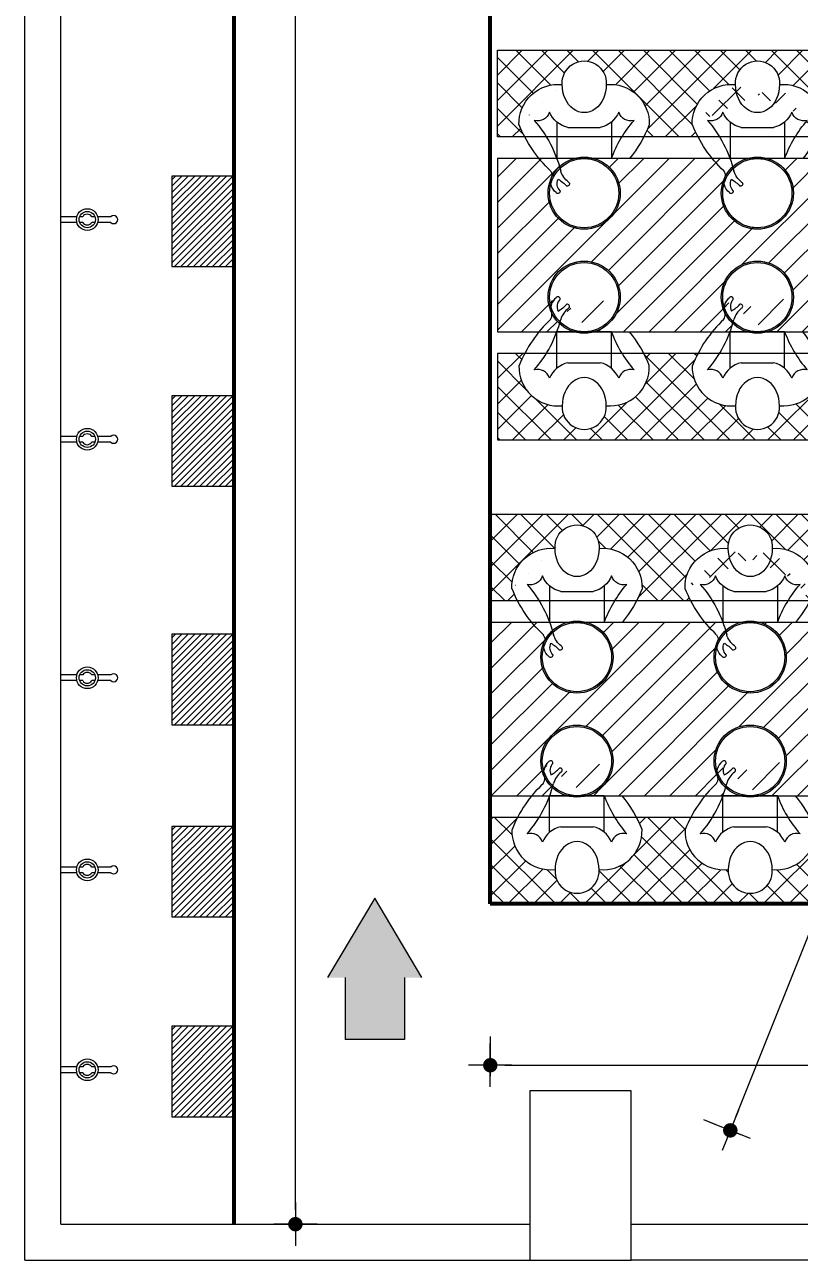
# Model space of a CAD drawing. Header units: inches. Extents: x -250485 to 735580, y -140410 to 288049.
# Drawn here: x 45419.6 to 45526.9, y 21185 to 21356.2 of the extents above; entities that cross this region are included whole.
import ezdxf

# ---------------------------------------------------------------- set-up
doc = ezdxf.new("R2010")
doc.units = ezdxf.units.IN
doc.header["$MEASUREMENT"] = 0
doc.header["$PDMODE"] = 35
doc.layers.get('0').update_dxf_attribs({"lineweight": 0})
doc.layers.get('Defpoints').update_dxf_attribs({"lineweight": 0})
for name, color, linetype, lineweight in [('COLUMN-2', 102, 'Continuous', 0), ('dia sp', 170, 'Continuous', 0), ('Dim. Road', 7, 'Continuous', 0), ('evacuation plan', 162, 'Continuous', 13), ('HATCH', 252, 'Continuous', 0), ('Layer1', 134, 'Continuous', 0), ('MAN', 215, 'Continuous', 0), ('Stair', 171, 'Continuous', 0), ('Table', 244, 'Continuous', 0), ('wall', 7, 'Continuous', 0), ('WALL (I)', 7, 'Continuous', 0)]:
    doc.layers.add(name, color=color, linetype=linetype, lineweight=lineweight)
doc.styles.add('REG', font='times.ttf')
doc.dimstyles.new('Dim-Pres', dxfattribs={"dimtxt": 5.5, "dimasz": 2, "dimexe": 1.5, "dimexo": 1.5, "dimgap": 1, "dimtad": 3, "dimdec": 0, "dimzin": 3, "dimdsep": 46, "dimlunit": 4, "dimtxsty": 'REG', "dimblk": 'point', "dimcen": 2, "dimclrd": 256, "dimclre": 256, "dimclrt": 7, "dimadec": 0, "dimazin": 0, "dimtfac": 0.75, "dimtdec": 0, "dimtmove": 1, "dimatfit": 3, "dimldrblk": 'point', "dimfxl": 0, "dimtolj": 1, "dimtzin": 0, "dimlwd": -1, "dimlwe": -1, "dimarcsym": 1})

# ---------------------------------------------------------------- blocks, each defined once
blk = doc.blocks.new('TGH')
at = {"layer": 'Stair', "linetype": 'Continuous'}
for p, q in [((67647.34269902314, -30194.15705281909), (67645.86164357584, -30194.15705281909)), ((67647.88333610701, -30194.15705281909), (67647.60543807433, -30194.15705281909)), ((67649.0078492854, -30194.15705281909), (67648.72995125268, -30194.15705281909)), ((67650.48741982352, -30194.15705281909), (67649.27058833657, -30194.15705281909)), ((67647.34269902314, -30194.68925841386), (67645.86164357584, -30194.68925841386)), ((67647.88333610701, -30194.68925841386), (67647.60543807433, -30194.68925841386)), ((67649.0078492854, -30194.68925841386), (67648.72995125268, -30194.68925841386)), ((67650.48741982349, -30194.68925841386), (67649.27058833657, -30194.68925841386))]:
    blk.add_line(p, q, dxfattribs=at)
for radius in [1, 0.75]:
    blk.add_circle((67648.30664367985, -30194.42315561648), radius, dxfattribs=at)
for centre, radius, start, end in [((67648.30664367985, -30194.42315561648), 0.5, 32.15459945935383, 147.8454005406462), ((67650.75164378386, -30194.42315561648), 0.375, 225.2029861401353, 134.7970138598647), ((67648.30664367985, -30194.42315561648), 0.5, 212.1545994593538, 327.8454005406462)]:
    blk.add_arc(centre, radius, start, end, dxfattribs=at)
blk = doc.blocks.new('A$C09397776')
at = {"layer": 'Dim. Road'}
h = blk.add_hatch(dxfattribs=at)
h.set_pattern_fill('ANSI37', color=256, scale=20, style=0)
h.set_pattern_definition([(315, (-26359.04783966094, -17857.67955498254), (-1.767766952966368, -1.767766952966368), []), (225, (-26359.04783966094, -17857.67955498254), (-1.767766952966368, 1.767766952966368), [])])
edge = h.paths.add_edge_path()
edge.add_ellipse((-15.61941888958608, 43.86728897911961), major_axis=(-3.824465016097743, -3.824465016097743), ratio=0.9999999999986215, start_angle=219.0824386951599, end_angle=316.9644912572138)
edge.add_ellipse((-4.798922951860731, 50.06321535939786), major_axis=(12.32887152460546, -12.32887152460546), ratio=0.9999999999997912, start_angle=246.4687264487281, end_angle=252.5456693068054)
edge.add_line((-20.25811776298724, 41.99999999999636), (-27.7754511202329, 41.99999999999636))
edge.add_ellipse((-43.23464593135212, 50.06321535939786), major_axis=(-12.32887152461352, -12.32887152461352), ratio=0.9999999999990136, start_angle=107.4543306931802, end_angle=113.5312735512598)
edge.add_ellipse((-32.38058111040664, 43.86728897911961), major_axis=(3.824465016097614, -3.824465016097614), ratio=0.9999999999989444, start_angle=43.03550874277702, end_angle=141.2748355398732)
edge.add_ellipse((-36.01663316393024, 49.47389356864732), major_axis=(2.159226453881532, -2.159226453881534), ratio=0.9999999999917561, start_angle=40.67287791700416, end_angle=229.2597297158363)
edge.add_ellipse((-39.61941888958609, 43.86728897911961), major_axis=(-3.824465016097743, -3.824465016097743), ratio=0.9999999999986215, start_angle=219.0824386951599, end_angle=316.9644912572138)
edge.add_ellipse((-28.79892295186073, 50.06321535939786), major_axis=(12.32887152460546, -12.32887152460546), ratio=0.9999999999997912, start_angle=246.4687264487281, end_angle=252.5456693068054)
edge.add_line((-44.25811776298724, 42), (-51.77545112022563, 42))
edge.add_ellipse((-67.23464593135213, 50.06321535939786), major_axis=(-12.32887152461352, -12.32887152461352), ratio=0.9999999999990136, start_angle=107.4543306931802, end_angle=113.5312735512598)
edge.add_ellipse((-56.38058111040664, 43.86728897911961), major_axis=(3.824465016097614, -3.824465016097614), ratio=0.9999999999989444, start_angle=43.03550874277702, end_angle=141.2748355398732)
edge.add_ellipse((-60.01663316393024, 49.47389356864732), major_axis=(2.159226453881532, -2.159226453881534), ratio=0.9999999999917561, start_angle=40.67287791700416, end_angle=229.2597297158363)
edge.add_ellipse((-63.61941888958606, 43.86728897911961), major_axis=(-3.824465016097743, -3.824465016097743), ratio=0.9999999999986215, start_angle=219.0824386951599, end_angle=316.9644912572138)
edge.add_ellipse((-52.79892295186072, 50.06321535939786), major_axis=(12.32887152460546, -12.32887152460546), ratio=0.9999999999997912, start_angle=246.4687264487281, end_angle=252.5456693068054)
edge.add_line((-68.2581177629836, 42), (-75.77545112022563, 42.00000000000364))
edge.add_ellipse((-91.23464593135213, 50.06321535939786), major_axis=(-12.32887152461352, -12.32887152461352), ratio=0.9999999999990136, start_angle=107.4543306931802, end_angle=113.5312735512598)
edge.add_ellipse((-80.38058111040664, 43.86728897911961), major_axis=(3.824465016097614, -3.824465016097614), ratio=0.9999999999989444, start_angle=43.03550874277702, end_angle=141.2748355398732)
edge.add_ellipse((-84.01663316393024, 49.47389356864732), major_axis=(2.159226453881532, -2.159226453881534), ratio=0.9999999999917561, start_angle=40.67287791700416, end_angle=229.2597297158363)
edge.add_ellipse((-87.61941888958609, 43.86728897911961), major_axis=(-3.824465016097743, -3.824465016097743), ratio=0.9999999999986215, start_angle=219.0824386951599, end_angle=316.9644912572138)
edge.add_ellipse((-76.79892295186073, 50.06321535939786), major_axis=(12.32887152460546, -12.32887152460546), ratio=0.9999999999997912, start_angle=246.4687264487281, end_angle=252.5456693068054)
edge.add_line((-92.25811776298359, 41.99999999999636), (-96, 42))
edge.add_line((-96, 42), (-96, 54))
edge.add_line((-96, 54), (0, 54))
edge.add_line((0, 54), (0, 42))
edge.add_line((0, 42), (-3.775451120229263, 42))
edge.add_ellipse((-19.23464593135213, 50.06321535939786), major_axis=(-12.32887152461352, -12.32887152461352), ratio=0.9999999999990136, start_angle=107.4543306931802, end_angle=113.5312735512598)
edge.add_ellipse((-8.380581110406638, 43.86728897911961), major_axis=(3.824465016097614, -3.824465016097614), ratio=0.9999999999989444, start_angle=43.03550874277702, end_angle=141.2748355398732)
edge.add_ellipse((-12.01663316393023, 49.47389356864732), major_axis=(2.159226453881532, -2.159226453881534), ratio=0.9999999999917561, start_angle=40.67287791700416, end_angle=229.2597297158363)
h = blk.add_hatch(dxfattribs=at)
h.set_pattern_fill('ANSI31', color=256, scale=20, style=0)
h.set_pattern_definition([(45, (-26359.04783966094, 17911.67955498254), (-1.767766952966368, 1.767766952966368), [])])
edge = h.paths.add_edge_path()
edge.add_arc((-36, 19.79418355154848), 4.794183551552123, -45.844183155410576, 4.348521542851813e-11, ccw=False)
edge.add_ellipse((-16.1398531349223, 20.95448711443896), major_axis=(-12.12609851485918, 12.12609851485918), ratio=0.9999999999986376, start_angle=60.55908460781412, end_angle=65.31754463694847)
edge.add_line((-32.2217875206661, 15.00000000000364), (-12, 15))
edge.add_arc((-12, 19.79418355155212), 4.794183551552123, 180, 270, ccw=False)
edge.add_arc((-12, 19.79418355155212), 4.794183551552123, 0, 180, ccw=False)
edge.add_arc((-12, 19.79418355154848), 4.794183551552123, -45.844183155410576, 4.348521542851813e-11, ccw=False)
edge.add_ellipse((7.860146865077696, 20.95448711443896), major_axis=(-12.12609851485918, 12.12609851485918), ratio=0.9999999999986376, start_angle=60.55908460781412, end_angle=65.31754463694847)
edge.add_line((-8.221787520666112, 15), (3.637978807091713e-12, 15))
edge.add_line((3.638e-12, 15), (0, 39))
edge.add_line((0, 39), (-8.221787520666112, 39))
edge.add_ellipse((7.860146865077696, 33.04551288556104), major_axis=(-12.12609851485918, -12.12609851485918), ratio=0.9999999999986376, start_angle=294.6824553630515, end_angle=298.6651490884914)
edge.add_arc((-12.00000000000364, 34.20581644845152), 5, 26.880474527127603, 47.101955678869786, ccw=False)
edge.add_ellipse((-6.496668456620682, 36.64882565799781), major_axis=(-0.7438983915988749, -0.7438983915988749), ratio=0.9999999999988024, start_angle=276.8864055725563, end_angle=321.7483321821769)
edge.add_ellipse((-9.267025563920466, 35.77560678690498), major_axis=(1.330345823937539, -1.330345823937539), ratio=0.9999999999972016, start_angle=61.27693460762458, end_angle=68.4798283636012, ccw=False)
edge.add_ellipse((-9.267025563920466, 35.77560678690498), major_axis=(1.330345823937539, -1.330345823937539), ratio=0.9999999999972016, start_angle=38.19428221332671, end_angle=61.27693460762455)
edge.add_arc((-12, 34.20581644844424), 5, 4.172306944383308e-11, 24.798073079931385, ccw=False)
edge.add_arc((-12, 34.20581644844788), 5, -180, 0, ccw=False)
edge.add_arc((-12, 34.20581644844788), 5, 106.496575116943, 180, ccw=False)
edge.add_line((-13.41979015140532, 39), (-15.77821247933389, 39))
edge.add_line((-15.77821247933389, 39), (-32.22178752066247, 38.99999999999636))
edge.add_ellipse((-16.1398531349223, 33.04551288556104), major_axis=(-12.12609851485918, -12.12609851485918), ratio=0.9999999999986376, start_angle=294.6824553630515, end_angle=298.6651490884914)
edge.add_arc((-36.00000000000364, 34.20581644845152), 5, 26.880474527127603, 47.101955678869786, ccw=False)
edge.add_ellipse((-30.49666845662069, 36.64882565799781), major_axis=(-0.7438983915988749, -0.7438983915988749), ratio=0.9999999999988024, start_angle=276.8864055725563, end_angle=321.7483321821769)
edge.add_ellipse((-33.26702556392047, 35.77560678690498), major_axis=(1.330345823937539, -1.330345823937539), ratio=0.9999999999972016, start_angle=61.27693460762458, end_angle=68.4798283636012, ccw=False)
edge.add_ellipse((-33.26702556392047, 35.77560678690498), major_axis=(1.330345823937539, -1.330345823937539), ratio=0.9999999999972016, start_angle=38.19428221332671, end_angle=61.27693460762455)
edge.add_arc((-36, 34.2058164484406), 5, 8.338929546880536e-11, 24.79807308034202, ccw=False)
edge.add_arc((-36, 34.20581644844788), 5, -180, 0, ccw=False)
edge.add_arc((-36, 34.20581644844788), 5, 106.496575116943, 180, ccw=False)
edge.add_line((-37.41979015140532, 39), (-39.7782124793339, 39))
edge.add_line((-39.7782124793339, 39), (-56.22178752066611, 39))
edge.add_ellipse((-40.1398531349223, 33.04551288556104), major_axis=(-12.12609851485918, -12.12609851485918), ratio=0.9999999999986376, start_angle=294.6824553630515, end_angle=298.6651490884914)
edge.add_arc((-60.00000000000365, 34.20581644845152), 5, 26.880474527127603, 47.101955678869786, ccw=False)
edge.add_ellipse((-54.49666845662068, 36.64882565799781), major_axis=(-0.7438983915988749, -0.7438983915988749), ratio=0.9999999999988024, start_angle=276.8864055725563, end_angle=321.7483321821769)
edge.add_ellipse((-57.26702556392047, 35.77560678690498), major_axis=(1.330345823937539, -1.330345823937539), ratio=0.9999999999972016, start_angle=61.27693460762458, end_angle=68.4798283636012, ccw=False)
edge.add_ellipse((-57.26702556392047, 35.77560678690498), major_axis=(1.330345823937539, -1.330345823937539), ratio=0.9999999999972016, start_angle=38.19428221332671, end_angle=61.27693460762455)
edge.add_arc((-60, 34.20581644844424), 5, 4.172306944383308e-11, 24.798073079745222, ccw=False)
edge.add_arc((-60, 34.20581644844788), 5, -180, 0, ccw=False)
edge.add_arc((-60, 34.20581644844788), 5, 106.496575116943, 180, ccw=False)
edge.add_line((-61.41979015140532, 39), (-63.77821247933389, 39))
edge.add_line((-63.77821247933389, 39), (-80.22178752066976, 39))
edge.add_ellipse((-64.13985313492229, 33.04551288556104), major_axis=(-12.12609851485918, -12.12609851485918), ratio=0.9999999999986376, start_angle=294.6824553630515, end_angle=298.6651490884914)
edge.add_arc((-84.00000000000364, 34.20581644845152), 5, 26.880474527127603, 47.101955678869786, ccw=False)
edge.add_ellipse((-78.49666845662068, 36.64882565799781), major_axis=(-0.7438983915988749, -0.7438983915988749), ratio=0.9999999999988024, start_angle=276.8864055725563, end_angle=321.7483321821769)
edge.add_ellipse((-81.26702556392046, 35.77560678690498), major_axis=(1.330345823937539, -1.330345823937539), ratio=0.9999999999972016, start_angle=61.27693460762458, end_angle=68.4798283636012, ccw=False)
edge.add_ellipse((-81.26702556392046, 35.77560678690498), major_axis=(1.330345823937539, -1.330345823937539), ratio=0.9999999999972016, start_angle=38.19428221332671, end_angle=61.27693460762455)
edge.add_arc((-84, 34.20581644845152), 5, -4.172306944383308e-11, 24.798073079893527, ccw=False)
edge.add_arc((-84, 34.20581644844788), 5, -180, 0, ccw=False)
edge.add_arc((-84, 34.20581644844788), 5, 106.496575116943, 180, ccw=False)
edge.add_line((-85.41979015140531, 39), (-87.77821247933387, 39))
edge.add_line((-87.77821247933387, 39), (-95.99999999999636, 39))
edge.add_line((-95.99999999999636, 39), (-95.99999999999636, 15))
edge.add_line((-95.99999999999636, 15), (-84, 15))
edge.add_arc((-84, 19.79418355155212), 4.794183551552123, 180, 270, ccw=False)
edge.add_arc((-84, 19.79418355155212), 4.794183551552123, 0, 180, ccw=False)
edge.add_arc((-84, 19.79418355154848), 4.794183551552123, -45.844183155410576, 4.348521542851813e-11, ccw=False)
edge.add_ellipse((-64.13985313492229, 20.95448711443896), major_axis=(-12.12609851485918, 12.12609851485918), ratio=0.9999999999986376, start_angle=60.55908460781412, end_angle=65.31754463694847)
edge.add_line((-80.22178752066611, 15), (-60, 15))
edge.add_arc((-60, 19.79418355155212), 4.794183551552123, 180, 270, ccw=False)
edge.add_arc((-60, 19.79418355155212), 4.794183551552123, 0, 180, ccw=False)
edge.add_arc((-60, 19.79418355154848), 4.794183551552123, -45.844183155410576, 4.348521542851813e-11, ccw=False)
edge.add_ellipse((-40.1398531349223, 20.95448711443896), major_axis=(-12.12609851485918, 12.12609851485918), ratio=0.9999999999986376, start_angle=60.55908460781412, end_angle=65.31754463694847)
edge.add_line((-56.22178752066611, 15), (-36, 15))
edge.add_arc((-36, 19.79418355155212), 4.794183551552123, 180, 270, ccw=False)
edge.add_arc((-36, 19.79418355155212), 4.794183551552123, 0, 180, ccw=False)
h = blk.add_hatch(color=256, dxfattribs=at)
edge = h.paths.add_edge_path(flags=16)
edge.add_arc((-84, 34.20581644844788), 4.794183551552123, 0, 360)
edge = h.paths.add_edge_path()
edge.add_arc((-84, 34.20581644844788), 5, 0, 360)
h = blk.add_hatch(color=256, dxfattribs=at)
edge = h.paths.add_edge_path(flags=16)
edge.add_arc((-60, 34.20581644844788), 4.794183551552123, 0, 360)
edge = h.paths.add_edge_path()
edge.add_arc((-60, 34.20581644844788), 5, 0, 360)
h = blk.add_hatch(color=256, dxfattribs=at)
edge = h.paths.add_edge_path(flags=16)
edge.add_arc((-36, 34.20581644844788), 4.794183551552123, 0, 360)
edge = h.paths.add_edge_path()
edge.add_arc((-36, 34.20581644844788), 5, 0, 360)
h = blk.add_hatch(color=256, dxfattribs=at)
edge = h.paths.add_edge_path(flags=16)
edge.add_arc((-12, 34.20581644844788), 4.794183551552123, 0, 360)
edge = h.paths.add_edge_path()
edge.add_arc((-12, 34.20581644844788), 5, 0, 360)
h = blk.add_hatch(color=256, dxfattribs=at)
edge = h.paths.add_edge_path(flags=16)
edge.add_arc((-84, 19.79418355155212), 4.794183551552123, 0, 360)
edge = h.paths.add_edge_path()
edge.add_arc((-84, 19.79418355155212), 5, 0, 360)
h = blk.add_hatch(color=256, dxfattribs=at)
edge = h.paths.add_edge_path(flags=16)
edge.add_arc((-60, 19.79418355155212), 4.794183551552123, 0, 360)
edge = h.paths.add_edge_path()
edge.add_arc((-60, 19.79418355155212), 5, 0, 360)
h = blk.add_hatch(color=256, dxfattribs=at)
edge = h.paths.add_edge_path(flags=16)
edge.add_arc((-36, 19.79418355155212), 4.794183551552123, 0, 360)
edge = h.paths.add_edge_path()
edge.add_arc((-36, 19.79418355155212), 5, 0, 360)
h = blk.add_hatch(color=256, dxfattribs=at)
edge = h.paths.add_edge_path(flags=16)
edge.add_arc((-12, 19.79418355155212), 4.794183551552123, 0, 360)
edge = h.paths.add_edge_path()
edge.add_arc((-12, 19.79418355155212), 5, 0, 360)
h = blk.add_hatch(dxfattribs=at)
h.set_pattern_fill('ANSI37', color=256, scale=20, style=0)
h.set_pattern_definition([(45, (-26359.04783966094, 17911.67955498254), (-1.767766952966368, 1.767766952966368), []), (135, (-26359.04783966094, 17911.67955498254), (-1.767766952966368, -1.767766952966368), [])])
edge = h.paths.add_edge_path()
edge.add_ellipse((-15.61941888958608, 10.13271102088038), major_axis=(-3.824465016097743, 3.824465016097743), ratio=0.9999999999986215, start_angle=43.03550874278619, end_angle=140.9175613048401, ccw=False)
edge.add_ellipse((-4.798922951860731, 3.936784640602127), major_axis=(12.32887152460546, 12.32887152460546), ratio=0.9999999999997912, start_angle=107.4543306931946, end_angle=113.53127355127191, ccw=False)
edge.add_line((-20.25811776298724, 12.00000000000364), (-27.7754511202329, 12.00000000000364))
edge.add_ellipse((-43.23464593135212, 3.936784640602127), major_axis=(-12.32887152461352, 12.32887152461352), ratio=0.9999999999990136, start_angle=246.4687264487402, end_angle=252.5456693068198, ccw=False)
edge.add_ellipse((-32.38058111040664, 10.13271102088038), major_axis=(3.824465016097614, 3.824465016097614), ratio=0.9999999999989444, start_angle=218.7251644601268, end_angle=316.96449125722296, ccw=False)
edge.add_ellipse((-36.01663316393024, 4.526106431352672), major_axis=(2.159226453881532, 2.159226453881534), ratio=0.9999999999917561, start_angle=130.7402702841637, end_angle=319.32712208299586, ccw=False)
edge.add_ellipse((-39.61941888958609, 10.13271102088038), major_axis=(-3.824465016097743, 3.824465016097743), ratio=0.9999999999986215, start_angle=43.03550874278619, end_angle=140.9175613048401, ccw=False)
edge.add_ellipse((-28.79892295186073, 3.936784640602127), major_axis=(12.32887152460546, 12.32887152460546), ratio=0.9999999999997912, start_angle=107.4543306931946, end_angle=113.53127355127191, ccw=False)
edge.add_line((-44.25811776298724, 12), (-51.77545112022563, 12))
edge.add_ellipse((-67.23464593135213, 3.936784640602127), major_axis=(-12.32887152461352, 12.32887152461352), ratio=0.9999999999990136, start_angle=246.4687264487402, end_angle=252.5456693068198, ccw=False)
edge.add_ellipse((-56.38058111040664, 10.13271102088038), major_axis=(3.824465016097614, 3.824465016097614), ratio=0.9999999999989444, start_angle=218.7251644601268, end_angle=316.96449125722296, ccw=False)
edge.add_ellipse((-60.01663316393024, 4.526106431352672), major_axis=(2.159226453881532, 2.159226453881534), ratio=0.9999999999917561, start_angle=130.7402702841637, end_angle=319.32712208299586, ccw=False)
edge.add_ellipse((-63.61941888958606, 10.13271102088038), major_axis=(-3.824465016097743, 3.824465016097743), ratio=0.9999999999986215, start_angle=43.03550874278619, end_angle=140.9175613048401, ccw=False)
edge.add_ellipse((-52.79892295186072, 3.936784640602127), major_axis=(12.32887152460546, 12.32887152460546), ratio=0.9999999999997912, start_angle=107.4543306931946, end_angle=113.53127355127191, ccw=False)
edge.add_line((-68.2581177629836, 12), (-75.77545112022563, 11.99999999999636))
edge.add_ellipse((-91.23464593135213, 3.936784640602127), major_axis=(-12.32887152461352, 12.32887152461352), ratio=0.9999999999990136, start_angle=246.4687264487402, end_angle=252.5456693068198, ccw=False)
edge.add_ellipse((-80.38058111040664, 10.13271102088038), major_axis=(3.824465016097614, 3.824465016097614), ratio=0.9999999999989444, start_angle=218.7251644601268, end_angle=316.96449125722296, ccw=False)
edge.add_ellipse((-84.01663316393024, 4.526106431352672), major_axis=(2.159226453881532, 2.159226453881534), ratio=0.9999999999917561, start_angle=130.7402702841637, end_angle=319.32712208299586, ccw=False)
edge.add_ellipse((-87.61941888958609, 10.13271102088038), major_axis=(-3.824465016097743, 3.824465016097743), ratio=0.9999999999986215, start_angle=43.03550874278619, end_angle=140.9175613048401, ccw=False)
edge.add_ellipse((-76.79892295186073, 3.936784640602127), major_axis=(12.32887152460546, 12.32887152460546), ratio=0.9999999999997912, start_angle=107.4543306931946, end_angle=113.53127355127191, ccw=False)
edge.add_line((-92.25811776298359, 12.00000000000364), (-96, 12))
edge.add_line((-96, 12), (-96, 0))
edge.add_line((-96, 0), (0, 0))
edge.add_line((0, 0), (0, 12))
edge.add_line((0, 12), (-3.775451120229263, 12))
edge.add_ellipse((-19.23464593135213, 3.936784640602127), major_axis=(-12.32887152461352, 12.32887152461352), ratio=0.9999999999990136, start_angle=246.4687264487402, end_angle=252.5456693068198, ccw=False)
edge.add_ellipse((-8.380581110406638, 10.13271102088038), major_axis=(3.824465016097614, 3.824465016097614), ratio=0.9999999999989444, start_angle=218.7251644601268, end_angle=316.96449125722296, ccw=False)
edge.add_ellipse((-12.01663316393023, 4.526106431352672), major_axis=(2.159226453881532, 2.159226453881534), ratio=0.9999999999917561, start_angle=130.7402702841637, end_angle=319.32712208299586, ccw=False)
for centre, radius in [((-84, 34.20581644844788), 5), ((-84, 34.20581644844788), 4.794183551552123), ((-60, 34.20581644844788), 5), ((-60, 34.20581644844788), 4.794183551552123), ((-36, 34.20581644844788), 5), ((-36, 34.20581644844788), 4.794183551552123), ((-12, 34.20581644844788), 5), ((-12, 34.20581644844788), 4.794183551552123), ((-84, 19.79418355155212), 5), ((-84, 19.79418355155212), 4.794183551552123), ((-60, 19.79418355155212), 5), ((-60, 19.79418355155212), 4.794183551552123), ((-36, 19.79418355155212), 5), ((-36, 19.79418355155212), 4.794183551552123), ((-12, 19.79418355155212), 5), ((-12, 19.79418355155212), 4.794183551552123)]:
    blk.add_circle(centre, radius, dxfattribs=at)
at = {"layer": 'MAN'}
for p, q in [((-87.77821247933387, 44.05974658159538), (-87.77821247933387, 39)), ((-81.75959284828058, 43.30194720692086), (-86.24040715171942, 43.30194720692086)), ((-80.22178752066611, 44.05974658159538), (-80.22178752066611, 39)), ((-63.77821247933389, 44.05974658159538), (-63.77821247933389, 39)), ((-57.75959284828059, 43.30194720692086), (-62.24040715171941, 43.30194720692086)), ((-56.22178752066611, 44.05974658159538), (-56.22178752066611, 39)), ((-39.7782124793339, 44.05974658159538), (-39.7782124793339, 39)), ((-33.75959284828059, 43.30194720692086), (-38.24040715171941, 43.30194720692086)), ((-32.2217875206661, 44.05974658159538), (-32.2217875206661, 39)), ((-15.77821247933389, 44.05974658159538), (-15.77821247933389, 39)), ((-9.75959284828059, 43.30194720692086), (-14.24040715171941, 43.30194720692086)), ((-8.221787520666112, 44.05974658159538), (-8.221787520666112, 39)), ((-87.77821247933387, 39), (-80.22178752066611, 39)), ((-63.77821247933389, 39), (-56.22178752066611, 39)), ((-39.7782124793339, 39), (-32.2217875206661, 39)), ((-15.77821247933389, 39), (-8.221787520666112, 39)), ((-87.77821247933387, 15), (-80.22178752066611, 15)), ((-87.77821247933387, 9.940253418404607), (-87.77821247933387, 15)), ((-80.22178752066611, 9.940253418404607), (-80.22178752066611, 15)), ((-63.77821247933389, 15), (-56.22178752066611, 15)), ((-63.77821247933389, 9.940253418404607), (-63.77821247933389, 15)), ((-56.22178752066611, 9.940253418404607), (-56.22178752066611, 15)), ((-39.7782124793339, 15), (-32.2217875206661, 15)), ((-39.7782124793339, 9.940253418404607), (-39.7782124793339, 15)), ((-32.2217875206661, 9.940253418404607), (-32.2217875206661, 15)), ((-15.77821247933389, 15), (-8.221787520666112, 15)), ((-15.77821247933389, 9.940253418404607), (-15.77821247933389, 15)), ((-8.221787520666112, 9.940253418404607), (-8.221787520666112, 15)), ((-81.75959284828058, 10.69805279307911), (-86.24040715171942, 10.69805279307911)), ((-57.75959284828059, 10.69805279307911), (-62.24040715171941, 10.69805279307911)), ((-33.75959284828059, 10.69805279307911), (-38.24040715171941, 10.69805279307911)), ((-9.75959284828059, 10.69805279307911), (-14.24040715171941, 10.69805279307911))]:
    blk.add_line(p, q, dxfattribs=at)
for centre, major_axis, ratio, start_param, end_param in [((-84.01663316393024, 49.47389356864732), (2.15922645388153, -2.159226453881533), 0.9999999999917561, 0.7098756359134156, 4.00133712577363), ((-60.01663316393024, 49.47389356864732), (2.15922645388153, -2.159226453881533), 0.9999999999917561, 0.7098756359134156, 4.00133712577363), ((-36.01663316393024, 49.47389356864732), (2.15922645388153, -2.159226453881533), 0.9999999999917561, 0.7098756359134156, 4.00133712577363), ((-12.01663316393023, 49.47389356864732), (2.15922645388153, -2.159226453881533), 0.9999999999917561, 0.7098756359134156, 4.00133712577363), ((-87.61941888958609, 43.86728897911961), (-3.824465016097741, -3.824465016097741), 0.9999999999986215, 3.82370988852917, 5.532073984347159), ((-84.01678444161006, 49.19978755310149), (-2.460781e-10, -3.839603214756357), 0.7931162535893208, 4.700072118910248, 7.865365617337269), ((-80.38058111040664, 43.86728897911961), (3.824465016097614, -3.824465016097614), 0.9999999999989444, 0.7511113228322648, 2.465711030384287), ((-63.61941888958606, 43.86728897911961), (-3.824465016097741, -3.824465016097741), 0.9999999999986215, 3.82370988852917, 5.532073984347159), ((-60.01678444161007, 49.19978755310149), (-2.460781e-10, -3.839603214756357), 0.7931162535893208, 4.700072118910248, 7.865365617337269), ((-56.38058111040664, 43.86728897911961), (3.824465016097614, -3.824465016097614), 0.9999999999989444, 0.7511113228322648, 2.465711030384287), ((-39.61941888958609, 43.86728897911961), (-3.824465016097741, -3.824465016097741), 0.9999999999986215, 3.82370988852917, 5.532073984347159), ((-36.01678444161007, 49.19978755310149), (-2.460781e-10, -3.839603214756357), 0.7931162535893208, 4.700072118910248, 7.865365617337269), ((-32.38058111040664, 43.86728897911961), (3.824465016097614, -3.824465016097614), 0.9999999999989444, 0.7511113228322648, 2.465711030384287), ((-15.61941888958608, 43.86728897911961), (-3.824465016097741, -3.824465016097741), 0.9999999999986215, 3.82370988852917, 5.532073984347159), ((-12.01678444161007, 49.19978755310149), (-2.460781e-10, -3.839603214756357), 0.7931162535893208, 4.700072118910248, 7.865365617337269), ((-8.380581110406638, 43.86728897911961), (3.824465016097614, -3.824465016097614), 0.9999999999989444, 0.7511113228322648, 2.465711030384287), ((-90.43831999483885, 45.94099681316585), (1.216868306365284, -1.216868306365284), 0.99999999999584, -1.062111035292164, 0.4917908428321436), ((-85.46401368719306, 46.81672256047749), (2.545234036165962, -2.545234036165965), 0.999999999999228, 4.318577236473752, 5.28038408717659), ((-82.53598631280694, 46.81672256047749), (-2.545234036170148, -2.545234036170147), 0.999999999998359, 1.00280122000317, 1.964608070705908), ((-77.5616800051612, 45.94099681316585), (-1.216868306366321, -1.21686830636632), 0.9999999999941036, 5.791394464346718, 7.345296342472488), ((-66.43831999483882, 45.94099681316585), (1.216868306365284, -1.216868306365284), 0.99999999999584, -1.062111035292164, 0.4917908428321436), ((-61.46401368719306, 46.81672256047749), (2.545234036165962, -2.545234036165965), 0.999999999999228, 4.318577236473752, 5.28038408717659), ((-58.53598631280693, 46.81672256047749), (-2.545234036170148, -2.545234036170147), 0.999999999998359, 1.00280122000317, 1.964608070705908), ((-53.56168000516118, 45.94099681316585), (-1.216868306366321, -1.21686830636632), 0.9999999999941036, 5.791394464346718, 7.345296342472488), ((-42.43831999483882, 45.94099681316585), (1.216868306365284, -1.216868306365284), 0.99999999999584, -1.062111035292164, 0.4917908428321436), ((-37.46401368719308, 46.81672256047749), (2.545234036165962, -2.545234036165965), 0.999999999999228, 4.318577236473752, 5.28038408717659), ((-34.53598631280693, 46.81672256047749), (-2.545234036170148, -2.545234036170147), 0.999999999998359, 1.00280122000317, 1.964608070705908), ((-29.56168000516118, 45.94099681316585), (-1.216868306366321, -1.21686830636632), 0.9999999999941036, 5.791394464346718, 7.345296342472488), ((-18.43831999483882, 45.94099681316585), (1.216868306365284, -1.216868306365284), 0.99999999999584, -1.062111035292164, 0.4917908428321436), ((-13.46401368719307, 46.81672256047749), (2.545234036165962, -2.545234036165965), 0.999999999999228, 4.318577236473752, 5.28038408717659), ((-10.53598631280692, 46.81672256047749), (-2.545234036170148, -2.545234036170147), 0.999999999998359, 1.00280122000317, 1.964608070705908), ((-5.561680005161178, 45.94099681316585), (-1.216868306366321, -1.21686830636632), 0.9999999999941036, 5.791394464346718, 7.345296342472488), ((-76.79892295186073, 50.06321535939786), (12.32887152460546, -12.32887152460546), 0.9999999999997912, 4.301690779727536, 4.614373847963705), ((-103.8601468650777, 33.04551288556104), (-12.12609851483751, -12.12609851483751), 0.9999999999960375, 2.710802540023896, 3.070957055298916), ((-64.13985313492229, 33.04551288556104), (-12.12609851485918, -12.12609851485918), 0.9999999999986376, 4.78302457867471, 5.24718850105421), ((-91.23464593135213, 50.06321535939786), (-12.32887152461352, -12.32887152461352), 0.9999999999990136, 1.534760500018854, 1.98149452745184), ((-52.79892295186072, 50.06321535939786), (12.32887152460546, -12.32887152460546), 0.9999999999997912, 4.301690779727536, 4.614373847963705), ((-79.86014686507768, 33.04551288556104), (-12.12609851483751, -12.12609851483751), 0.9999999999960375, 2.710802540023896, 3.070957055298916), ((-40.1398531349223, 33.04551288556104), (-12.12609851485918, -12.12609851485918), 0.9999999999986376, 4.78302457867471, 5.24718850105421), ((-67.23464593135213, 50.06321535939786), (-12.32887152461352, -12.32887152461352), 0.9999999999990136, 1.534760500018854, 1.98149452745184), ((-28.79892295186073, 50.06321535939786), (12.32887152460546, -12.32887152460546), 0.9999999999997912, 4.301690779727536, 4.614373847963705), ((-55.8601468650777, 33.04551288556104), (-12.12609851483751, -12.12609851483751), 0.9999999999960375, 2.710802540023896, 3.070957055298916), ((-16.1398531349223, 33.04551288556104), (-12.12609851485918, -12.12609851485918), 0.9999999999986376, 4.78302457867471, 5.24718850105421), ((-43.23464593135212, 50.06321535939786), (-12.32887152461352, -12.32887152461352), 0.9999999999990136, 1.534760500018854, 1.98149452745184), ((-4.798922951860731, 50.06321535939786), (12.32887152460546, -12.32887152460546), 0.9999999999997912, 4.301690779727536, 4.614373847963705), ((-31.8601468650777, 33.04551288556104), (-12.12609851483751, -12.12609851483751), 0.9999999999960375, 2.710802540023896, 3.070957055298916), ((7.860146865077696, 33.04551288556104), (-12.12609851485918, -12.12609851485918), 0.9999999999986376, 4.78302457867471, 5.24718850105421), ((-19.23464593135213, 50.06321535939786), (-12.32887152461352, -12.32887152461352), 0.9999999999990136, 1.534760500018854, 1.98149452745184), ((-83.71317556142094, 38.18560233010066), (-2.185140766258919, -2.185140766258919), 0.9999999999976662, 1.445299878237973, 2.064919847453758), ((-78.01472012146041, 31.91990000933583), (-3.420265618151357, -3.420265618151357), 0.9999999999731478, 4.442781796796676, 4.759624155095273), ((-81.69742915581809, 35.5134575780321), (-1.014736198393022, -1.014736198393021), 0.9999999999998513, 1.590736801762734, 2.79843265672292), ((-81.26702556392046, 35.77560678690498), (1.330345823937539, -1.330345823937539), 0.9999999999972018, -0.1298370857074547, 1.195198476145442), ((-78.49666845662068, 36.64882565799781), (-0.7438983915988749, -0.7438983915988749), 0.9999999999988028, 4.832579431253485, 5.61556775937942), ((-59.71317556142094, 38.18560233010066), (-2.185140766258919, -2.185140766258919), 0.9999999999976662, 1.445299878237973, 2.064919847453758), ((-54.0147201214604, 31.91990000933583), (-3.420265618151357, -3.420265618151357), 0.9999999999731478, 4.442781796796676, 4.759624155095273), ((-57.6974291558181, 35.5134575780321), (-1.014736198393022, -1.014736198393021), 0.9999999999998513, 1.590736801762734, 2.79843265672292), ((-57.26702556392047, 35.77560678690498), (1.330345823937539, -1.330345823937539), 0.9999999999972018, -0.1298370857074547, 1.195198476145442), ((-54.49666845662068, 36.64882565799781), (-0.7438983915988749, -0.7438983915988749), 0.9999999999988028, 4.832579431253485, 5.61556775937942), ((-35.71317556142094, 38.18560233010066), (-2.185140766258919, -2.185140766258919), 0.9999999999976662, 1.445299878237973, 2.064919847453758), ((-30.01472012146042, 31.91990000933583), (-3.420265618151357, -3.420265618151357), 0.9999999999731478, 4.442781796796676, 4.759624155095273), ((-33.6974291558181, 35.5134575780321), (-1.014736198393022, -1.014736198393021), 0.9999999999998513, 1.590736801762734, 2.79843265672292), ((-33.26702556392047, 35.77560678690498), (1.330345823937539, -1.330345823937539), 0.9999999999972018, -0.1298370857074547, 1.195198476145442), ((-30.49666845662069, 36.64882565799781), (-0.7438983915988749, -0.7438983915988749), 0.9999999999988028, 4.832579431253485, 5.61556775937942), ((-11.71317556142094, 38.18560233010066), (-2.185140766258919, -2.185140766258919), 0.9999999999976662, 1.445299878237973, 2.064919847453758), ((-6.014720121460411, 31.91990000933583), (-3.420265618151357, -3.420265618151357), 0.9999999999731478, 4.442781796796676, 4.759624155095273), ((-9.6974291558181, 35.5134575780321), (-1.014736198393022, -1.014736198393021), 0.9999999999998513, 1.590736801762734, 2.79843265672292), ((-9.267025563920466, 35.77560678690498), (1.330345823937539, -1.330345823937539), 0.9999999999972018, -0.1298370857074547, 1.195198476145442), ((-6.496668456620682, 36.64882565799781), (-0.7438983915988749, -0.7438983915988749), 0.9999999999988028, 4.832579431253485, 5.61556775937942), ((-81.65850687466809, 35.47823528223671), (0.2195165363992076, -0.2195165363992076), 0.9999999999610376, 2.898489726672042, 5.711491438754848), ((-80.36712694317613, 34.4577181351633), (-0.2134425236574978, -0.2134425236574978), 0.9999999999887323, 5.292819159547268, 8.027029384682264), ((-57.65850687466809, 35.47823528223671), (0.2195165363992076, -0.2195165363992076), 0.9999999999610376, 2.898489726672042, 5.711491438754848), ((-56.36712694317612, 34.4577181351633), (-0.2134425236574978, -0.2134425236574978), 0.9999999999887323, 5.292819159547268, 8.027029384682264), ((-33.65850687466808, 35.47823528223671), (0.2195165363992076, -0.2195165363992076), 0.9999999999610376, 2.898489726672042, 5.711491438754848), ((-32.36712694317612, 34.4577181351633), (-0.2134425236574978, -0.2134425236574978), 0.9999999999887323, 5.292819159547268, 8.027029384682264), ((-9.658506874668092, 35.47823528223671), (0.2195165363992076, -0.2195165363992076), 0.9999999999610376, 2.898489726672042, 5.711491438754848), ((-8.367126943176117, 34.4577181351633), (-0.2134425236574978, -0.2134425236574978), 0.9999999999887323, 5.292819159547268, 8.027029384682264)]:
    blk.add_ellipse(centre, major_axis=major_axis, ratio=ratio, start_param=start_param, end_param=end_param, dxfattribs=at)
at = {"layer": 'MAN', "extrusion": (0, 0, -1)}
for centre, major_axis, ratio, start_param, end_param in [((-81.65850687466809, 18.52176471776328), (0.2195165363992076, 0.2195165363992076), 0.9999999999610376, 2.898489726672042, 5.711491438754848), ((-80.36712694317613, 19.54228186483669), (-0.2134425236574978, 0.2134425236574978), 0.9999999999887323, 5.292819159547268, 8.027029384682264), ((-81.69742915581809, 18.4865424219679), (-1.014736198393022, 1.014736198393021), 0.9999999999998513, 1.590736801762734, 2.79843265672292), ((-81.26702556392046, 18.22439321309502), (1.330345823937539, 1.330345823937539), 0.9999999999972018, -0.1298370857074547, 1.195198476145442), ((-57.65850687466809, 18.52176471776328), (0.2195165363992076, 0.2195165363992076), 0.9999999999610376, 2.898489726672042, 5.711491438754848), ((-56.36712694317612, 19.54228186483669), (-0.2134425236574978, 0.2134425236574978), 0.9999999999887323, 5.292819159547268, 8.027029384682264), ((-57.6974291558181, 18.4865424219679), (-1.014736198393022, 1.014736198393021), 0.9999999999998513, 1.590736801762734, 2.79843265672292), ((-57.26702556392047, 18.22439321309502), (1.330345823937539, 1.330345823937539), 0.9999999999972018, -0.1298370857074547, 1.195198476145442), ((-33.65850687466808, 18.52176471776328), (0.2195165363992076, 0.2195165363992076), 0.9999999999610376, 2.898489726672042, 5.711491438754848), ((-32.36712694317612, 19.54228186483669), (-0.2134425236574978, 0.2134425236574978), 0.9999999999887323, 5.292819159547268, 8.027029384682264), ((-33.6974291558181, 18.4865424219679), (-1.014736198393022, 1.014736198393021), 0.9999999999998513, 1.590736801762734, 2.79843265672292), ((-33.26702556392047, 18.22439321309502), (1.330345823937539, 1.330345823937539), 0.9999999999972018, -0.1298370857074547, 1.195198476145442), ((-9.658506874668092, 18.52176471776328), (0.2195165363992076, 0.2195165363992076), 0.9999999999610376, 2.898489726672042, 5.711491438754848), ((-8.367126943176117, 19.54228186483669), (-0.2134425236574978, 0.2134425236574978), 0.9999999999887323, 5.292819159547268, 8.027029384682264), ((-9.6974291558181, 18.4865424219679), (-1.014736198393022, 1.014736198393021), 0.9999999999998513, 1.590736801762734, 2.79843265672292), ((-9.267025563920466, 18.22439321309502), (1.330345823937539, 1.330345823937539), 0.9999999999972018, -0.1298370857074547, 1.195198476145442), ((-83.71317556142094, 15.81439766989933), (-2.185140766258919, 2.185140766258919), 0.9999999999976662, 1.445299878237973, 2.064919847453758), ((-78.01472012146041, 22.08009999066417), (-3.420265618151357, 3.420265618151357), 0.9999999999731478, 4.442781796796676, 4.759624155095273), ((-78.49666845662068, 17.35117434200219), (-0.7438983915988749, 0.7438983915988749), 0.9999999999988028, 4.832579431253485, 5.61556775937942), ((-59.71317556142094, 15.81439766989933), (-2.185140766258919, 2.185140766258919), 0.9999999999976662, 1.445299878237973, 2.064919847453758), ((-54.0147201214604, 22.08009999066417), (-3.420265618151357, 3.420265618151357), 0.9999999999731478, 4.442781796796676, 4.759624155095273), ((-54.49666845662068, 17.35117434200219), (-0.7438983915988749, 0.7438983915988749), 0.9999999999988028, 4.832579431253485, 5.61556775937942), ((-35.71317556142094, 15.81439766989933), (-2.185140766258919, 2.185140766258919), 0.9999999999976662, 1.445299878237973, 2.064919847453758), ((-30.01472012146042, 22.08009999066417), (-3.420265618151357, 3.420265618151357), 0.9999999999731478, 4.442781796796676, 4.759624155095273), ((-30.49666845662069, 17.35117434200219), (-0.7438983915988749, 0.7438983915988749), 0.9999999999988028, 4.832579431253485, 5.61556775937942), ((-11.71317556142094, 15.81439766989933), (-2.185140766258919, 2.185140766258919), 0.9999999999976662, 1.445299878237973, 2.064919847453758), ((-6.014720121460411, 22.08009999066417), (-3.420265618151357, 3.420265618151357), 0.9999999999731478, 4.442781796796676, 4.759624155095273), ((-6.496668456620682, 17.35117434200219), (-0.7438983915988749, 0.7438983915988749), 0.9999999999988028, 4.832579431253485, 5.61556775937942), ((-64.13985313492229, 20.95448711443896), (-12.12609851485918, 12.12609851485918), 0.9999999999986376, 4.78302457867471, 5.24718850105421), ((-40.1398531349223, 20.95448711443896), (-12.12609851485918, 12.12609851485918), 0.9999999999986376, 4.78302457867471, 5.24718850105421), ((-16.1398531349223, 20.95448711443896), (-12.12609851485918, 12.12609851485918), 0.9999999999986376, 4.78302457867471, 5.24718850105421), ((7.860146865077696, 20.95448711443896), (-12.12609851485918, 12.12609851485918), 0.9999999999986376, 4.78302457867471, 5.24718850105421), ((-103.8601468650777, 20.95448711443896), (-12.12609851483751, 12.12609851483751), 0.9999999999960375, 2.710802540023896, 3.070957055298916), ((-79.86014686507768, 20.95448711443896), (-12.12609851483751, 12.12609851483751), 0.9999999999960375, 2.710802540023896, 3.070957055298916), ((-55.8601468650777, 20.95448711443896), (-12.12609851483751, 12.12609851483751), 0.9999999999960375, 2.710802540023896, 3.070957055298916), ((-31.8601468650777, 20.95448711443896), (-12.12609851483751, 12.12609851483751), 0.9999999999960375, 2.710802540023896, 3.070957055298916), ((-87.61941888958609, 10.13271102088038), (-3.824465016097741, 3.824465016097741), 0.9999999999986215, 3.82370988852917, 5.532073984347159), ((-85.46401368719306, 7.183277439522498), (2.545234036165962, 2.545234036165965), 0.999999999999228, 4.318577236473752, 5.28038408717659), ((-82.53598631280694, 7.183277439522498), (-2.545234036170148, 2.545234036170147), 0.999999999998359, 1.00280122000317, 1.964608070705908), ((-80.38058111040664, 10.13271102088038), (3.824465016097614, 3.824465016097614), 0.9999999999989444, 0.7511113228322648, 2.465711030384287), ((-63.61941888958606, 10.13271102088038), (-3.824465016097741, 3.824465016097741), 0.9999999999986215, 3.82370988852917, 5.532073984347159), ((-61.46401368719306, 7.183277439522498), (2.545234036165962, 2.545234036165965), 0.999999999999228, 4.318577236473752, 5.28038408717659), ((-58.53598631280693, 7.183277439522498), (-2.545234036170148, 2.545234036170147), 0.999999999998359, 1.00280122000317, 1.964608070705908), ((-56.38058111040664, 10.13271102088038), (3.824465016097614, 3.824465016097614), 0.9999999999989444, 0.7511113228322648, 2.465711030384287), ((-39.61941888958609, 10.13271102088038), (-3.824465016097741, 3.824465016097741), 0.9999999999986215, 3.82370988852917, 5.532073984347159), ((-37.46401368719308, 7.183277439522498), (2.545234036165962, 2.545234036165965), 0.999999999999228, 4.318577236473752, 5.28038408717659), ((-34.53598631280693, 7.183277439522498), (-2.545234036170148, 2.545234036170147), 0.999999999998359, 1.00280122000317, 1.964608070705908), ((-32.38058111040664, 10.13271102088038), (3.824465016097614, 3.824465016097614), 0.9999999999989444, 0.7511113228322648, 2.465711030384287), ((-15.61941888958608, 10.13271102088038), (-3.824465016097741, 3.824465016097741), 0.9999999999986215, 3.82370988852917, 5.532073984347159), ((-13.46401368719307, 7.183277439522498), (2.545234036165962, 2.545234036165965), 0.999999999999228, 4.318577236473752, 5.28038408717659), ((-10.53598631280692, 7.183277439522498), (-2.545234036170148, 2.545234036170147), 0.999999999998359, 1.00280122000317, 1.964608070705908), ((-8.380581110406638, 10.13271102088038), (3.824465016097614, 3.824465016097614), 0.9999999999989444, 0.7511113228322648, 2.465711030384287), ((-90.43831999483885, 8.059003186834161), (1.216868306365284, 1.216868306365284), 0.99999999999584, -1.062111035292164, 0.4917908428321436), ((-84.01678444161006, 4.800212446898513), (-2.460781e-10, 3.839603214756357), 0.7931162535893208, 4.700072118910248, 7.865365617337269), ((-77.5616800051612, 8.059003186834161), (-1.216868306366321, 1.21686830636632), 0.9999999999941036, 5.791394464346718, 7.345296342472488), ((-66.43831999483882, 8.059003186834161), (1.216868306365284, 1.216868306365284), 0.99999999999584, -1.062111035292164, 0.4917908428321436), ((-60.01678444161007, 4.800212446898513), (-2.460781e-10, 3.839603214756357), 0.7931162535893208, 4.700072118910248, 7.865365617337269), ((-53.56168000516118, 8.059003186834161), (-1.216868306366321, 1.21686830636632), 0.9999999999941036, 5.791394464346718, 7.345296342472488), ((-42.43831999483882, 8.059003186834161), (1.216868306365284, 1.216868306365284), 0.99999999999584, -1.062111035292164, 0.4917908428321436), ((-36.01678444161007, 4.800212446898513), (-2.460781e-10, 3.839603214756357), 0.7931162535893208, 4.700072118910248, 7.865365617337269), ((-29.56168000516118, 8.059003186834161), (-1.216868306366321, 1.21686830636632), 0.9999999999941036, 5.791394464346718, 7.345296342472488), ((-18.43831999483882, 8.059003186834161), (1.216868306365284, 1.216868306365284), 0.99999999999584, -1.062111035292164, 0.4917908428321436), ((-12.01678444161007, 4.800212446898513), (-2.460781e-10, 3.839603214756357), 0.7931162535893208, 4.700072118910248, 7.865365617337269), ((-5.561680005161178, 8.059003186834161), (-1.216868306366321, 1.21686830636632), 0.9999999999941036, 5.791394464346718, 7.345296342472488), ((-84.01663316393024, 4.526106431352672), (2.15922645388153, 2.159226453881533), 0.9999999999917561, 0.7098756359134156, 4.00133712577363), ((-60.01663316393024, 4.526106431352672), (2.15922645388153, 2.159226453881533), 0.9999999999917561, 0.7098756359134156, 4.00133712577363), ((-36.01663316393024, 4.526106431352672), (2.15922645388153, 2.159226453881533), 0.9999999999917561, 0.7098756359134156, 4.00133712577363), ((-12.01663316393023, 4.526106431352672), (2.15922645388153, 2.159226453881533), 0.9999999999917561, 0.7098756359134156, 4.00133712577363)]:
    blk.add_ellipse(centre, major_axis=major_axis, ratio=ratio, start_param=start_param, end_param=end_param, dxfattribs=at)
at = {"layer": 'MAN', "extrusion": (0, 0, -0.9999999999999998)}
for centre, major_axis, ratio, start_param, end_param in [((-91.23464593135213, 3.936784640602127), (-12.32887152461352, 12.32887152461352), 0.9999999999990136, 1.534760500018854, 1.98149452745184), ((-67.23464593135213, 3.936784640602127), (-12.32887152461352, 12.32887152461352), 0.9999999999990136, 1.534760500018854, 1.98149452745184), ((-43.23464593135212, 3.936784640602127), (-12.32887152461352, 12.32887152461352), 0.9999999999990136, 1.534760500018854, 1.98149452745184), ((-19.23464593135213, 3.936784640602127), (-12.32887152461352, 12.32887152461352), 0.9999999999990136, 1.534760500018854, 1.98149452745184), ((-76.79892295186073, 3.936784640602127), (12.32887152460546, 12.32887152460546), 0.9999999999997912, 4.301690779727536, 4.614373847963705), ((-52.79892295186072, 3.936784640602127), (12.32887152460546, 12.32887152460546), 0.9999999999997912, 4.301690779727536, 4.614373847963705), ((-28.79892295186073, 3.936784640602127), (12.32887152460546, 12.32887152460546), 0.9999999999997912, 4.301690779727536, 4.614373847963705), ((-4.798922951860731, 3.936784640602127), (12.32887152460546, 12.32887152460546), 0.9999999999997912, 4.301690779727536, 4.614373847963705)]:
    blk.add_ellipse(centre, major_axis=major_axis, ratio=ratio, start_param=start_param, end_param=end_param, dxfattribs=at)
at = {"layer": 'Table'}
for points in [[(-96, 54), (-96, 42), (0, 42), (0, 54)], [(-96, 39), (-96, 15), (0, 15), (0, 39)], [(-96, 0), (-96, 12), (0, 12), (0, 0)]]:
    blk.add_lwpolyline(points, close=True, dxfattribs=at)
blk = doc.blocks.new('hfev')
at = {"layer": 'evacuation plan'}
h = blk.add_hatch(color=60, dxfattribs=at)
h.dxf.hatch_style = 1
h.paths.add_polyline_path([(40299.06013279775, 13041.13714451433), (40287.1843532685, 13021.1588123658), (40310.935912327, 13021.1588123658)])
h.paths.add_polyline_path([(40306.54383744636, 13021.1588123658), (40291.57642814914, 13021.1588123658), (40291.57642814914, 13005.53081568079), (40306.54383744636, 13005.53081568079)])
at = {"layer": 'evacuation plan', "color": 9, "true_color": 0xafd9aa}
for p, q in [((40287.1843532685, 13021.1588123658), (40299.06013279775, 13041.13714451433)), ((40299.06013279775, 13041.13714451433), (40310.935912327, 13021.1588123658)), ((40291.57642814914, 13021.1588123658), (40291.57642814914, 13005.53081568079)), ((40306.54383744636, 13021.1588123658), (40306.54383744636, 13005.53081568079)), ((40291.57642814914, 13005.53081568079), (40306.54383744636, 13005.53081568079))]:
    blk.add_line(p, q, dxfattribs=at)
blk = doc.blocks.new('dot')
at = {"color": 4}
for p, q in [((0, 1.5), (0, -1.5)), ((-1.5, 0), (1.5, 0))]:
    blk.add_line(p, q, dxfattribs=at)
at = {"color": 6, "const_width": 0.5}
blk.add_lwpolyline([(-0.25, 0, 1), (0.25, 0, 1)], format="xyb", close=True, dxfattribs=at)
blk = doc.blocks.new('point')
blk.add_blockref('dot', (0, 0))
blk = doc.blocks.new('*D652')
at = {"layer": 'Defpoints', "color": 0, "ltscale": 30, "transparency": 16777216}
for p in [(45693.64320988327, 21683.96433871156), (45707.3952492537, 21678.46711314036), (45503.56734631895, 21208.46433871156)]:
    blk.add_point(p, dxfattribs=at)
at = {"layer": 'Layer1', "ltscale": 30, "transparency": 16777216}
for p, q in [((45703.68100821921, 21679.9518398956), (45708.78808964163, 21677.91034060714)), ((45518.061749067, 21204.82423365761), (45706.65288587608, 21676.60999262312)), ((45513.60514465489, 21204.45183989561), (45518.71222607731, 21202.41034060715))]:
    blk.add_line(p, q, dxfattribs=at)
at = {"layer": 'Layer1', "ltscale": 30, "transparency": 16777216, "xscale": 2, "yscale": 2, "zscale": 2}
for p, rotation in [((45707.3952492537, 21678.46711314036), 68.21148643820923), ((45517.31938568938, 21202.96711314037), 248.2114864382092)]:
    blk.add_blockref('point', p, dxfattribs=dict(at, rotation=rotation))
at = {"layer": 'Layer1', "color": 7, "ltscale": 30, "transparency": 16777216, "insert": (45609.06718813412, 21442.03230593752), "char_height": 5, "attachment_point": 5, "rotation": 68.21148643820923, "style": 'REG'}
blk.add_mtext('\\A1;42\'-8"', dxfattribs=at)
blk = doc.blocks.new('*D828')
at = {"layer": 'Defpoints', "color": 0, "ltscale": 30, "transparency": 16777216}
for p in [(45448.56734631895, 21688.46433871157), (45457.06734631895, 21688.46433871157), (45448.56734631895, 21189.96433871157)]:
    blk.add_point(p, dxfattribs=at)
at = {"layer": 'Layer1', "ltscale": 30, "transparency": 16777216}
for p, q in [((45453.06734631895, 21688.46433871157), (45458.56734631895, 21688.46433871157)), ((45457.06734631895, 21191.96433871157), (45457.06734631895, 21686.46433871157)), ((45453.06734631895, 21189.96433871157), (45458.56734631895, 21189.96433871157))]:
    blk.add_line(p, q, dxfattribs=at)
at = {"layer": 'Layer1', "ltscale": 30, "transparency": 16777216, "xscale": 2, "yscale": 2, "zscale": 2}
for p, rotation in [((45457.06734631895, 21688.46433871157), 90), ((45457.06734631895, 21189.96433871157), 270)]:
    blk.add_blockref('point', p, dxfattribs=dict(at, rotation=rotation))
at = {"layer": 'Layer1', "color": 7, "ltscale": 30, "transparency": 16777216, "insert": (45453.5168776816, 21439.21433871158), "char_height": 5, "attachment_point": 5, "rotation": 90, "style": 'REG'}
blk.add_mtext('\\A1;41\'-7"', dxfattribs=at)
blk = doc.blocks.new('*D830')
at = {"layer": 'Defpoints', "color": 0, "ltscale": 30, "transparency": 16777216}
for p in [(45484.06734631895, 21218.63339641095), (45689.22840450459, 21218.63339641095), (45689.22840450459, 21211.99358175264)]:
    blk.add_point(p, dxfattribs=at)
at = {"layer": 'Layer1', "ltscale": 30, "transparency": 16777216}
for p, q in [((45484.06734631895, 21215.99358175264), (45484.06734631895, 21210.49358175264)), ((45689.22840450459, 21215.99358175264), (45689.22840450459, 21210.49358175264)), ((45486.06734631895, 21211.99358175264), (45687.22840450459, 21211.99358175264))]:
    blk.add_line(p, q, dxfattribs=at)
at = {"layer": 'Layer1', "ltscale": 30, "transparency": 16777216, "xscale": 2, "yscale": 2, "zscale": 2, "rotation": 180}
blk.add_blockref('point', (45484.06734631895, 21211.99358175264), dxfattribs=at)
at = {"layer": 'Layer1', "ltscale": 30, "transparency": 16777216, "xscale": 2, "yscale": 2, "zscale": 2}
blk.add_blockref('point', (45689.22840450459, 21211.99358175264), dxfattribs=at)
at = {"layer": 'Layer1', "color": 7, "ltscale": 30, "transparency": 16777216, "insert": (45586.64787541177, 21215.54405038999), "char_height": 5, "attachment_point": 5, "style": 'REG'}
blk.add_mtext('\\A1;17\'-1"', dxfattribs=at)

msp = doc.modelspace()

# ---------------------------------------------------------------- hatches: boundary and pattern name
at = {"layer": 'dia sp', "ltscale": 30}
h = msp.add_hatch(dxfattribs=at)
h.set_pattern_fill('ANSI31', scale=5, style=0)
h.set_pattern_definition([(45, (36555.62682707637, 23049.02200666018), (-0.4419417382415922, 0.4419417382415923), [])])
h.paths.add_polyline_path([(45439.94488112369, 21335.20843319837), (45439.94488112369, 21322.6700350831), (45448.56734631897, 21322.6700350831), (45448.56734631897, 21335.20843319837)])
h = msp.add_hatch(dxfattribs=at)
h.set_pattern_fill('ANSI31', scale=5, style=0)
h.set_pattern_definition([(45, (36555.62682707637, 23018.5815371127), (-0.4419417382415922, 0.4419417382415923), [])])
h.paths.add_polyline_path([(45439.94488112369, 21304.76796365089), (45439.94488112369, 21292.22956553564), (45448.56734631897, 21292.22956553564), (45448.56734631897, 21304.76796365089)])
h = msp.add_hatch(dxfattribs=at)
h.set_pattern_fill('ANSI31', scale=5, style=0)
h.set_pattern_definition([(45, (36555.62682707637, 22985.52919700593), (-0.4419417382415922, 0.4419417382415923), [])])
h.paths.add_polyline_path([(45439.94488112369, 21271.7156235441), (45439.94488112369, 21259.17722542884), (45448.56734631897, 21259.17722542884), (45448.56734631897, 21271.7156235441)])
h = msp.add_hatch(dxfattribs=at)
h.set_pattern_fill('ANSI31', scale=5, style=0)
h.set_pattern_definition([(45, (36555.62682707637, 22958.90981093173), (-0.4419417382415922, 0.4419417382415923), [])])
h.paths.add_polyline_path([(45439.94488112369, 21245.09623746992), (45439.94488112369, 21232.55783935465), (45448.56734631897, 21232.55783935465), (45448.56734631897, 21245.09623746992)])
h = msp.add_hatch(dxfattribs=at)
h.set_pattern_fill('ANSI31', scale=5, style=0)
h.set_pattern_definition([(45, (36555.62682707637, 22931.20697349325), (-0.4419417382415922, 0.4419417382415923), [])])
h.paths.add_polyline_path([(45439.94488112369, 21217.39340003144), (45439.94488112369, 21204.85500191617), (45448.56734631897, 21204.85500191617), (45448.56734631897, 21217.39340003144)])

# ---------------------------------------------------------------- linework, layer by layer
at = {"layer": 'COLUMN-2', "color": 7}
msp.add_lwpolyline([(45489.56734631895, 21184.96433871157), (45503.56734631895, 21184.96433871157), (45503.56734631895, 21208.46433871157), (45489.56734631895, 21208.46433871157)], close=True, dxfattribs=at)
at = {"layer": 'dia sp', "color": 7, "ltscale": 30}
for points in [[(45448.56734631897, 21335.20843319837), (45439.94488112369, 21335.20843319837), (45439.94488112369, 21322.6700350831), (45448.56734631897, 21322.6700350831)], [(45448.56734631897, 21304.76796365089), (45439.94488112369, 21304.76796365089), (45439.94488112369, 21292.22956553564), (45448.56734631897, 21292.22956553564)], [(45448.56734631897, 21271.7156235441), (45439.94488112369, 21271.7156235441), (45439.94488112369, 21259.17722542884), (45448.56734631897, 21259.17722542884)], [(45448.56734631897, 21245.09623746992), (45439.94488112369, 21245.09623746992), (45439.94488112369, 21232.55783935465), (45448.56734631897, 21232.55783935465)], [(45448.56734631897, 21217.39340003144), (45439.94488112369, 21217.39340003144), (45439.94488112369, 21204.85500191617), (45448.56734631897, 21204.85500191617)]]:
    msp.add_lwpolyline(points, close=True, dxfattribs=at)
at = {"layer": 'wall', "color": 75, "lineweight": 53, "ltscale": 100000}
for p, q in [((45448.56734631895, 21189.96433871157), (45448.56734631895, 21688.46433871157)), ((45484.06734631895, 21234.34450421194), (45484.06734631895, 21633.96433871157)), ((45689.22840450459, 21234.34450421194), (45484.06734631895, 21234.34450421194))]:
    msp.add_line(p, q, dxfattribs=at)
at = {"layer": 'WALL (I)', "color": 7, "ltscale": 30}
for p, q in [((45419.56734631898, 21184.96433871157), (45419.56734631895, 21693.46433871157)), ((45424.56734631897, 21189.96433871157), (45424.5673463189, 21688.46433871157)), ((45424.56734631895, 21189.96433871157), (45489.56734631895, 21189.96433871157)), ((45503.56734631895, 21189.96433871157), (45533.17557370497, 21189.96433871157)), ((45419.56734631895, 21184.96433871157), (45489.56734631895, 21184.96433871157)), ((45533.17557370497, 21184.96433871157), (45503.56734631895, 21184.96433871157))]:
    msp.add_line(p, q, dxfattribs=at)

# ---------------------------------------------------------------- block references
at = {"layer": 'Dim. Road', "color": 7, "rotation": 180}
for p in [(45485.06734631895, 21352.63281081695), (45484.06734631895, 21288.34450421194)]:
    msp.add_blockref('A$C09397776', p, dxfattribs=at)
at = {"layer": 'evacuation plan', "color": 11, "true_color": 0xf27172, "xscale": -0.5499328878868255, "yscale": 0.5499328878868255, "zscale": 0.5499328876488784}
msp.add_blockref('hfev', (67629.83864482318, 14063.3771703588), dxfattribs=at)
at = {"layer": 'HATCH', "color": 7, "xscale": 1.5, "yscale": 1.5, "zscale": 1.5}
for p in [(-56044.22511904483, 66620.80951175472), (-56044.22511904483, 66590.36904220727), (-56044.22511904483, 66557.31670210046), (-56044.22511904483, 66530.69731602627), (-56044.22511904483, 66502.9944785878)]:
    msp.add_blockref('TGH', p, dxfattribs=at)

# ---------------------------------------------------------------- dimensions: what is measured, and where the dimension line sits
at = {"layer": 'Layer1', "ltscale": 30}
dim = msp.add_linear_dim(base=(45457.06734631895, 21688.46433871157), p1=(45448.56734631895, 21189.96433871157), p2=(45448.56734631895, 21688.46433871157), angle=90, dimstyle='Dim-Pres', override={"dimtxt": 5, "dimfxl": 4, "dimfxlon": 1}, dxfattribs=at)
dim.commit()
dim.dimension.update_dxf_attribs({"geometry": '*D828', "text_midpoint": (45453.5168776816, 21439.21433871158)})
dim = msp.add_aligned_dim(p1=(45503.56734631895, 21208.46433871157), p2=(45693.64320988327, 21683.96433871156), distance=-14.810066705677068, dimstyle='Dim-Pres', override={"dimtxt": 5, "dimfxl": 4, "dimfxlon": 1}, dxfattribs=at)
dim.commit()
dim.dimension.update_dxf_attribs({"geometry": '*D652', "text_midpoint": (45609.06718813412, 21442.03230593752)})
dim = msp.add_linear_dim(base=(45689.22840450459, 21211.99358175264), p1=(45484.06734631895, 21218.63339641095), p2=(45689.22840450459, 21218.63339641095), dimstyle='Dim-Pres', override={"dimtxt": 5, "dimfxl": 4, "dimfxlon": 1}, dxfattribs=at)
dim.commit()
dim.dimension.update_dxf_attribs({"geometry": '*D830', "text_midpoint": (45586.64787541177, 21215.54405038999)})

doc.saveas('drawing.dxf')
